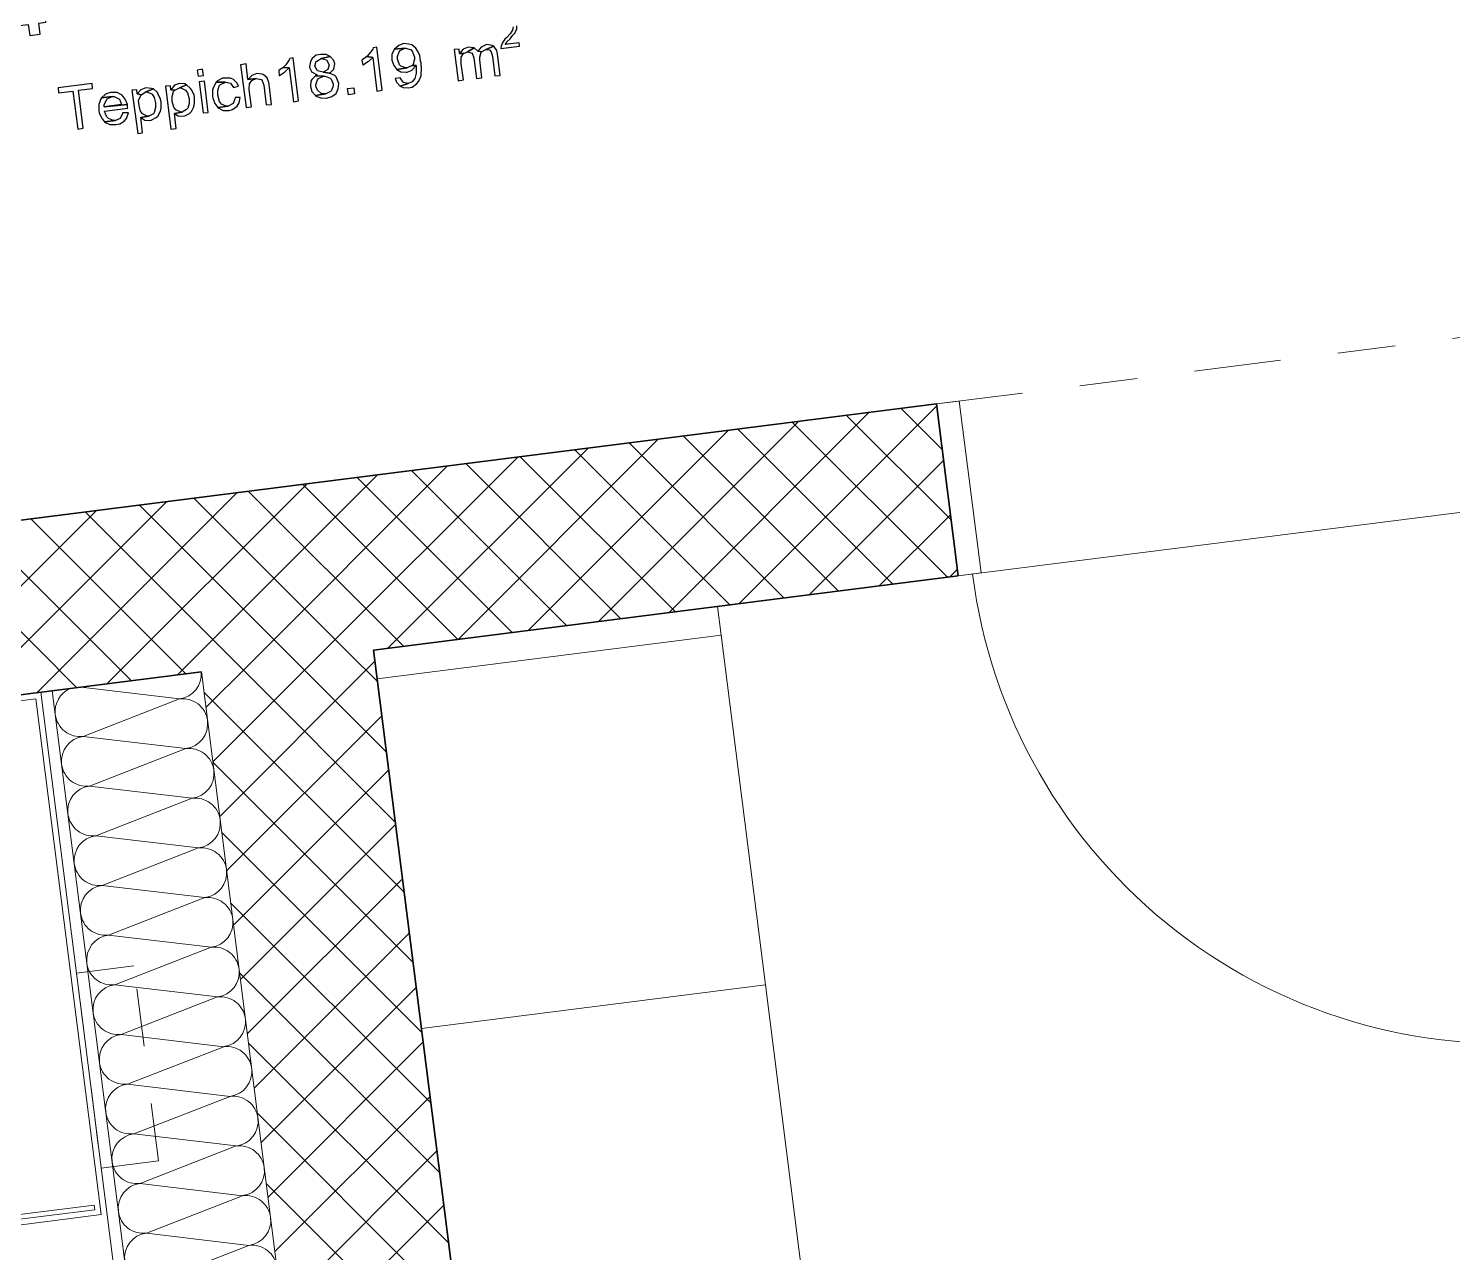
# Model space of a CAD drawing. Header units: metres. Extents: x 2713679.5 to 2713747.3, y 1226017.1 to 1226104.2.
# Drawn here: x 2713702.103 to 2713704.567, y 1226035.521 to 1226037.639 of the extents above; entities that cross this region are included whole.
import ezdxf

# ---------------------------------------------------------------- set-up
doc = ezdxf.new("R2010")
doc.units = ezdxf.units.M
doc.header["$MEASUREMENT"] = 0
doc.linetypes.add('Strich 2', pattern=[0.141111, 0.070556, -0.070556])
doc.linetypes.add('Strichpunkt 3_1_1mm Achsen', pattern=[0.25, 0.15, -0.05, 0, -0.05])
doc.layers.add('plangrafiken', color=251, linetype='Continuous')
doc.layers.add('waende_stuetzen', color=250, linetype='Continuous')
doc.layers.add('texte', color=7, linetype='Continuous', true_color=0x000000)

msp = doc.modelspace()

# ---------------------------------------------------------------- linework, layer by layer
at = {"layer": 'plangrafiken', "color": 7, "linetype": 'Continuous', "lineweight": 13}
for p, q in [((2713703.2952, 1226036.6391), (2713702.6999, 1226036.5636)), ((2713703.3015, 1226036.5895), (2713703.2952, 1226036.6391)), ((2713702.7062, 1226036.514), (2713703.3015, 1226036.5895)), ((2713703.3783, 1226035.9844), (2713703.3015, 1226036.5895)), ((2713702.6999, 1226036.5636), (2713702.7062, 1226036.514)), ((2713702.7062, 1226036.514), (2713702.783, 1226035.9089)), ((2713700.3302, 1226036.2528), (2713702.1159, 1226036.4794)), ((2713702.1159, 1226036.4794), (2713702.2292, 1226035.5866)), ((2713703.3783, 1226035.9844), (2713702.783, 1226035.9089)), ((2713703.4551, 1226035.3792), (2713703.3783, 1226035.9844)), ((2713702.783, 1226035.9089), (2713702.8598, 1226035.3037)), ((2713702.2292, 1226035.5866), (2713700.4435, 1226035.36)), ((2713702.217, 1226035.6032), (2713701.3341, 1226035.4911)), ((2713701.3351, 1226035.4832), (2713702.218, 1226035.5952)), ((2713702.218, 1226035.5952), (2713702.217, 1226035.6032))]:
    msp.add_line(p, q, dxfattribs=at)
at = {"layer": 'plangrafiken', "color": 7, "linetype": 'Strich 2', "lineweight": 13}
for p, q in [((2713702.2855, 1226036.0171), (2713702.1862, 1226036.0045)), ((2713702.1862, 1226036.0045), (2713702.2291, 1226035.6672)), ((2713702.3283, 1226035.6798), (2713702.2855, 1226036.0171)), ((2713702.2291, 1226035.6672), (2713702.3283, 1226035.6798))]:
    msp.add_line(p, q, dxfattribs=at)
at = {"layer": 'texte'}
for points in [[(2713702.111, 1226037.7286), (2713702.0947, 1226037.727), (2713702.0599, 1226037.6581), (2713702.0622, 1226037.6419), (2713702.1025, 1226037.6465), (2713702.1056, 1226037.6271), (2713702.1234, 1226037.6295), (2713702.1211, 1226037.6488), (2713702.1335, 1226037.6504), (2713702.1311, 1226037.6674), (2713702.1188, 1226037.6659), (2713702.0777, 1226037.6604), (2713702.0963, 1226037.6976)], [(2713702.7057, 1226037.607), (2713702.6996, 1226037.6062), (2713702.6988, 1226037.6039), (2713702.6926, 1226037.5954), (2713702.6887, 1226037.5907), (2713702.6988, 1226037.5892), (2713702.7057, 1226037.5311), (2713702.715, 1226037.5327)], [(2713702.7367, 1226037.6039), (2713702.736, 1226037.6031), (2713702.7321, 1226037.5946), (2713702.7321, 1226037.5845), (2713702.7321, 1226037.5845), (2713702.7352, 1226037.5753), (2713702.7406, 1226037.5683), (2713702.7584, 1226037.5714), (2713702.7561, 1226037.5714), (2713702.7476, 1226037.5745), (2713702.7452, 1226037.5768), (2713702.7414, 1226037.5861), (2713702.7414, 1226037.5907), (2713702.7445, 1226037.5993), (2713702.746, 1226037.6016), (2713702.7545, 1226037.6055)], [(2713702.7522, 1226037.6132), (2713702.7437, 1226037.6101), (2713702.7367, 1226037.6039), (2713702.7545, 1226037.6055), (2713702.7561, 1226037.6055), (2713702.7654, 1226037.6024), (2713702.7677, 1226037.5993), (2713702.7708, 1226037.59), (2713702.7708, 1226037.5861), (2713702.7685, 1226037.5776), (2713702.7669, 1226037.5753), (2713702.7739, 1226037.5753), (2713702.7739, 1226037.5737), (2713702.7739, 1226037.5722), (2713702.7739, 1226037.5621), (2713702.7716, 1226037.5528), (2713702.7669, 1226037.5474), (2713702.76, 1226037.5443), (2713702.746, 1226037.5396), (2713702.7514, 1226037.5373), (2713702.7607, 1226037.5365), (2713702.7669, 1226037.5381), (2713702.7747, 1226037.5435), (2713702.7785, 1226037.5481), (2713702.7824, 1226037.5574), (2713702.7824, 1226037.5605), (2713702.7832, 1226037.5691), (2713702.7824, 1226037.5799), (2713702.7816, 1226037.583), (2713702.7801, 1226037.5931), (2713702.7762, 1226037.6008), (2713702.7731, 1226037.6055), (2713702.7662, 1226037.6109), (2713702.7615, 1226037.6124)], [(2713702.8482, 1226037.6039), (2713702.8397, 1226037.6031), (2713702.8467, 1226037.5489), (2713702.856, 1226037.5505), (2713702.8521, 1226037.5783), (2713702.8521, 1226037.5807), (2713702.8521, 1226037.59), (2713702.856, 1226037.5962), (2713702.849, 1226037.5962)], [(2713702.8637, 1226037.607), (2713702.8637, 1226037.607), (2713702.8552, 1226037.6039), (2713702.849, 1226037.5962), (2713702.856, 1226037.5962), (2713702.863, 1226037.5993), (2713702.8746, 1226037.6062), (2713702.8738, 1226037.6062)], [(2713702.8746, 1226037.6062), (2713702.863, 1226037.5993), (2713702.8707, 1226037.5969), (2713702.8707, 1226037.5969), (2713702.8738, 1226037.5884), (2713702.8784, 1226037.5528), (2713702.8877, 1226037.5543), (2713702.8839, 1226037.5853), (2713702.8839, 1226037.59), (2713702.8862, 1226037.5985), (2713702.887, 1226037.5993), (2713702.8808, 1226037.6)], [(2713702.8963, 1226037.6116), (2713702.8947, 1226037.6109), (2713702.8862, 1226037.607), (2713702.8808, 1226037.6), (2713702.887, 1226037.5993), (2713702.8947, 1226037.6031), (2713702.9086, 1226037.6086), (2713702.9055, 1226037.6101)], [(2713702.9086, 1226037.6086), (2713702.8947, 1226037.6031), (2713702.9009, 1226037.6024), (2713702.904, 1226037.5993), (2713702.9063, 1226037.5907), (2713702.9102, 1226037.5574), (2713702.9195, 1226037.5582), (2713702.9148, 1226037.5954), (2713702.9133, 1226037.6016)], [(2713702.4796, 1226037.5783), (2713702.4703, 1226037.5768), (2713702.4796, 1226037.5025), (2713702.4889, 1226037.504), (2713702.485, 1226037.5334), (2713702.485, 1226037.5342), (2713702.4858, 1226037.5435), (2713702.4897, 1226037.5497), (2713702.4974, 1226037.5528), (2713702.4827, 1226037.5512)], [(2713702.5609, 1226037.5884), (2713702.5555, 1226037.5876), (2713702.554, 1226037.5853), (2713702.5485, 1226037.5768), (2713702.5439, 1226037.5722), (2713702.554, 1226037.5714), (2713702.5617, 1226037.5125), (2713702.5702, 1226037.5141)], [(2713702.6089, 1226037.5946), (2713702.6012, 1226037.5931), (2713702.5942, 1226037.5876), (2713702.5911, 1226037.5822), (2713702.5896, 1226037.5729), (2713702.5896, 1226037.5722), (2713702.5935, 1226037.5636), (2713702.5942, 1226037.5636), (2713702.6028, 1226037.559), (2713702.5997, 1226037.5574), (2713702.6136, 1226037.5567), (2713702.6167, 1226037.5567), (2713702.6252, 1226037.5536), (2713702.6268, 1226037.552), (2713702.6306, 1226037.5435), (2713702.6306, 1226037.5404), (2713702.6275, 1226037.5319), (2713702.626, 1226037.5303), (2713702.6175, 1226037.5265), (2713702.5997, 1226037.5234), (2713702.6004, 1226037.5226), (2713702.6089, 1226037.5195), (2713702.6182, 1226037.5187), (2713702.619, 1226037.5187), (2713702.6283, 1226037.5218), (2713702.6353, 1226037.5272), (2713702.6392, 1226037.535), (2713702.6399, 1226037.5443), (2713702.6392, 1226037.5474), (2713702.6353, 1226037.5559), (2713702.633, 1226037.5582), (2713702.6237, 1226037.5621), (2713702.6244, 1226037.5621), (2713702.6128, 1226037.5636), (2713702.6128, 1226037.5636), (2713702.6035, 1226037.566), (2713702.6035, 1226037.566), (2713702.5989, 1226037.5745), (2713702.6012, 1226037.583), (2713702.602, 1226037.583), (2713702.6097, 1226037.5876), (2713702.6252, 1226037.5907), (2713702.6182, 1226037.5946)], [(2713702.6252, 1226037.5907), (2713702.6097, 1226037.5876), (2713702.6097, 1226037.5876), (2713702.619, 1226037.5853), (2713702.619, 1226037.5853), (2713702.6237, 1226037.5768), (2713702.6213, 1226037.5683), (2713702.6213, 1226037.5683), (2713702.6128, 1226037.5636), (2713702.6244, 1226037.5621), (2713702.6314, 1226037.5691), (2713702.6314, 1226037.5691), (2713702.633, 1226037.5783), (2713702.6314, 1226037.5838)], [(2713702.6887, 1226037.5907), (2713702.6802, 1226037.5845), (2713702.6817, 1226037.576), (2713702.6825, 1226037.5768), (2713702.6903, 1226037.5822), (2713702.6918, 1226037.583), (2713702.6988, 1226037.5892)], [(2713702.7669, 1226037.5753), (2713702.7584, 1226037.5714), (2713702.7406, 1226037.5683), (2713702.7476, 1226037.5644), (2713702.7569, 1226037.5636), (2713702.7584, 1226037.5636), (2713702.7669, 1226037.5675), (2713702.7677, 1226037.5683), (2713702.7739, 1226037.5753)], [(2713702.4045, 1226037.5691), (2713702.3952, 1226037.5675), (2713702.3968, 1226037.5567), (2713702.4061, 1226037.5582)], [(2713702.4425, 1226037.5536), (2713702.4386, 1226037.5536), (2713702.4301, 1226037.5489), (2713702.4277, 1226037.5466), (2713702.444, 1226037.5466), (2713702.4525, 1226037.545), (2713702.4525, 1226037.545), (2713702.4579, 1226037.5373), (2713702.4665, 1226037.5396), (2713702.4641, 1226037.545), (2713702.4579, 1226037.5512), (2713702.4525, 1226037.5536)], [(2713702.4982, 1226037.5613), (2713702.4897, 1226037.5582), (2713702.4827, 1226037.5512), (2713702.4974, 1226037.5528), (2713702.506, 1226037.5512), (2713702.5067, 1226037.5505), (2713702.5106, 1226037.5412), (2713702.5145, 1226037.5071), (2713702.5238, 1226037.5079), (2713702.5199, 1226037.5427), (2713702.5191, 1226037.5458), (2713702.516, 1226037.5543), (2713702.5091, 1226037.5598), (2713702.5075, 1226037.5605)], [(2713702.5439, 1226037.5722), (2713702.5362, 1226037.5667), (2713702.5369, 1226037.5574), (2713702.5377, 1226037.5582), (2713702.5462, 1226037.5636), (2713702.547, 1226037.5644), (2713702.554, 1226037.5714)], [(2713702.5997, 1226037.5574), (2713702.5935, 1226037.5512), (2713702.5919, 1226037.5481), (2713702.5911, 1226037.5389), (2713702.5935, 1226037.5303), (2713702.5997, 1226037.5234), (2713702.6175, 1226037.5265), (2713702.6097, 1226037.5272), (2713702.6035, 1226037.5327), (2713702.6004, 1226037.5396), (2713702.6004, 1226037.542), (2713702.6035, 1226037.5505), (2713702.6051, 1226037.5528), (2713702.6136, 1226037.5567)], [(2713702.746, 1226037.5543), (2713702.7375, 1226037.5528), (2713702.7398, 1226037.5466), (2713702.746, 1226037.5396), (2713702.76, 1226037.5443), (2713702.7514, 1226037.5458), (2713702.7514, 1226037.5466)], [(2713702.2132, 1226037.5443), (2713702.1544, 1226037.5365), (2713702.1551, 1226037.528), (2713702.1799, 1226037.5311), (2713702.1884, 1226037.4653), (2713702.1977, 1226037.4668), (2713702.19, 1226037.5327), (2713702.214, 1226037.5358)], [(2713702.2465, 1226037.5288), (2713702.245, 1226037.5288), (2713702.2365, 1226037.5257), (2713702.2295, 1226037.5195), (2713702.2481, 1226037.5218), (2713702.2512, 1226037.5218), (2713702.2597, 1226037.5179), (2713702.2605, 1226037.5172), (2713702.2643, 1226037.5079), (2713702.2341, 1226037.504), (2713702.2744, 1226037.5079), (2713702.2705, 1226037.5172), (2713702.2651, 1226037.5241), (2713702.2643, 1226037.5249), (2713702.2566, 1226037.5288)], [(2713702.2907, 1226037.5334), (2713702.2822, 1226037.5327), (2713702.2922, 1226037.4575), (2713702.3007, 1226037.4591), (2713702.2976, 1226037.4854), (2713702.3116, 1226037.4877), (2713702.3085, 1226037.4877), (2713702.3007, 1226037.4916), (2713702.2969, 1226037.4963), (2713702.2945, 1226037.5063), (2713702.2938, 1226037.5148), (2713702.2969, 1226037.5226), (2713702.2984, 1226037.5249), (2713702.2914, 1226037.5265)], [(2713702.3062, 1226037.5365), (2713702.2976, 1226037.5334), (2713702.2914, 1226037.5265), (2713702.2984, 1226037.5249), (2713702.3062, 1226037.5296), (2713702.3193, 1226037.535), (2713702.3162, 1226037.5358)], [(2713702.3193, 1226037.535), (2713702.3062, 1226037.5296), (2713702.3085, 1226037.5296), (2713702.317, 1226037.5257), (2713702.3209, 1226037.5203), (2713702.3232, 1226037.511), (2713702.3232, 1226037.5025), (2713702.3209, 1226037.4939), (2713702.3193, 1226037.4916), (2713702.3116, 1226037.4877), (2713702.2976, 1226037.4854), (2713702.3046, 1226037.4808), (2713702.3131, 1226037.48), (2713702.3154, 1226037.4808), (2713702.324, 1226037.4854), (2713702.3271, 1226037.4877), (2713702.3317, 1226037.4963), (2713702.3325, 1226037.5017), (2713702.3325, 1226037.5118), (2713702.3317, 1226037.5172), (2713702.3278, 1226037.5257), (2713702.3263, 1226037.5288)], [(2713702.3487, 1226037.5404), (2713702.3402, 1226037.5396), (2713702.3495, 1226037.4653), (2713702.3588, 1226037.4661), (2713702.3557, 1226037.4924), (2713702.3689, 1226037.4947), (2713702.3666, 1226037.4947), (2713702.358, 1226037.4986), (2713702.3549, 1226037.5032), (2713702.3518, 1226037.5133), (2713702.3518, 1226037.5218), (2713702.3542, 1226037.5303), (2713702.3565, 1226037.5327), (2713702.3495, 1226037.5334)], [(2713702.3642, 1226037.5443), (2713702.3557, 1226037.5412), (2713702.3495, 1226037.5334), (2713702.3565, 1226037.5327), (2713702.3642, 1226037.5365), (2713702.3766, 1226037.542), (2713702.3735, 1226037.5435)], [(2713702.3766, 1226037.542), (2713702.3642, 1226037.5365), (2713702.3666, 1226037.5365), (2713702.3751, 1226037.5327), (2713702.3782, 1226037.528), (2713702.3813, 1226037.5179), (2713702.3813, 1226037.5094), (2713702.379, 1226037.5017), (2713702.3766, 1226037.4994), (2713702.3689, 1226037.4947), (2713702.3557, 1226037.4924), (2713702.3619, 1226037.4885), (2713702.3704, 1226037.4877), (2713702.3735, 1226037.4885), (2713702.382, 1226037.4924), (2713702.3851, 1226037.4955), (2713702.389, 1226037.504), (2713702.3906, 1226037.5094), (2713702.3906, 1226037.5187), (2713702.3898, 1226037.5241), (2713702.3859, 1226037.5327), (2713702.3836, 1226037.5358)], [(2713702.4076, 1226037.5481), (2713702.3983, 1226037.5474), (2713702.4053, 1226037.4932), (2713702.4138, 1226037.4939)], [(2713702.4277, 1226037.5466), (2713702.4231, 1226037.5381), (2713702.4215, 1226037.5327), (2713702.4215, 1226037.5226), (2713702.4223, 1226037.5187), (2713702.4254, 1226037.5094), (2713702.4308, 1226037.5025), (2713702.4486, 1226037.5048), (2713702.4455, 1226037.5048), (2713702.437, 1226037.5087), (2713702.4339, 1226037.5133), (2713702.4308, 1226037.5241), (2713702.4308, 1226037.5319), (2713702.4332, 1226037.5404), (2713702.4355, 1226037.5427), (2713702.444, 1226037.5466)], [(2713702.657, 1226037.5249), (2713702.6554, 1226037.5358), (2713702.6663, 1226037.5365), (2713702.667, 1226037.5265), (2713702.657, 1226037.5249)], [(2713702.2295, 1226037.5195), (2713702.2279, 1226037.5164), (2713702.2248, 1226037.5079), (2713702.2248, 1226037.497), (2713702.2256, 1226037.4932), (2713702.2295, 1226037.4846), (2713702.2349, 1226037.4777), (2713702.2535, 1226037.48), (2713702.2504, 1226037.48), (2713702.2419, 1226037.4839), (2713702.238, 1226037.487), (2713702.2349, 1226037.4963), (2713702.2752, 1226037.5017), (2713702.2744, 1226037.504), (2713702.2744, 1226037.5079), (2713702.2341, 1226037.504), (2713702.2341, 1226037.5079), (2713702.238, 1226037.5156), (2713702.2396, 1226037.5179), (2713702.2481, 1226037.5218)], [(2713702.461, 1226037.5203), (2713702.4603, 1226037.5179), (2713702.4572, 1226037.5094), (2713702.4572, 1226037.5094), (2713702.4486, 1226037.5048), (2713702.4308, 1226037.5025), (2713702.4324, 1226037.5017), (2713702.4401, 1226037.4978), (2713702.4502, 1226037.4978), (2713702.4564, 1226037.4994), (2713702.4641, 1226037.5048), (2713702.468, 1226037.511), (2713702.4696, 1226037.5203)], [(2713702.2659, 1226037.4932), (2713702.2659, 1226037.4924), (2713702.262, 1226037.4839), (2713702.2535, 1226037.48), (2713702.2349, 1226037.4777), (2713702.2365, 1226037.4769), (2713702.2442, 1226037.473), (2713702.2543, 1226037.473), (2713702.2612, 1226037.4746), (2713702.269, 1226037.4792), (2713702.2729, 1226037.4839), (2713702.276, 1226037.4932)]]:
    msp.add_lwpolyline(points, close=True, dxfattribs=at)
msp.add_lwpolyline([(2713702.9419, 1226037.6426), (2713702.9404, 1226037.6364), (2713702.9396, 1226037.6349), (2713702.9365, 1226037.6302), (2713702.9311, 1226037.624), (2713702.9272, 1226037.6209), (2713702.9241, 1226037.6155), (2713702.9234, 1226037.6147), (2713702.921, 1226037.6086), (2713702.9203, 1226037.6047), (2713702.9528, 1226037.6086), (2713702.952, 1226037.6147), (2713702.928, 1226037.6116), (2713702.9303, 1226037.6147), (2713702.9311, 1226037.6163), (2713702.9365, 1226037.6217), (2713702.9412, 1226037.6279), (2713702.945, 1226037.6318), (2713702.945, 1226037.6326), (2713702.9481, 1226037.6388), (2713702.9481, 1226037.6442)], dxfattribs=at)
at = {"layer": 'waende_stuetzen', "color": 7, "linetype": 'Strichpunkt 3_1_1mm Achsen', "lineweight": 13}
msp.add_line((2713703.6741, 1226036.9896), (2713704.6463, 1226037.113), dxfattribs=at)
at = {"layer": 'waende_stuetzen', "color": 7, "linetype": 'Continuous', "lineweight": 35}
for p, q in [((2713703.6741, 1226036.9896), (2713700.4301, 1226036.578)), ((2713703.7118, 1226036.692), (2713703.6741, 1226036.9896)), ((2713702.6999, 1226036.5636), (2713703.7118, 1226036.692)), ((2713703.1154, 1226033.2899), (2713702.6999, 1226036.5636)), ((2713700.4678, 1226036.2803), (2713702.4023, 1226036.5258))]:
    msp.add_line(p, q, dxfattribs=at)
at = {"layer": 'waende_stuetzen', "color": 18, "linetype": 'Continuous', "lineweight": 0, "true_color": 0x000000}
for p, q in [((2713703.3323, 1226036.6439), (2713703.6745, 1226036.986)), ((2713703.0894, 1226036.613), (2713703.4357, 1226036.9594)), ((2713703.2109, 1226036.6284), (2713703.5572, 1226036.9748)), ((2713703.6995, 1226036.7892), (2713703.5188, 1226036.9699)), ((2713703.6841, 1226036.9107), (2713703.6129, 1226036.9819)), ((2713702.9679, 1226036.5976), (2713703.3143, 1226036.944)), ((2713703.5048, 1226036.6657), (2713703.2364, 1226036.9341)), ((2713703.5989, 1226036.6777), (2713703.3306, 1226036.946)), ((2713703.693, 1226036.6896), (2713703.4247, 1226036.958)), ((2713702.7249, 1226036.5668), (2713703.0713, 1226036.9131)), ((2713702.8464, 1226036.5822), (2713703.1928, 1226036.9286)), ((2713703.3165, 1226036.6419), (2713703.0482, 1226036.9102)), ((2713703.4107, 1226036.6538), (2713703.1423, 1226036.9222)), ((2713702.6034, 1226036.5514), (2713702.9498, 1226036.8977)), ((2713703.1283, 1226036.618), (2713702.8599, 1226036.8863)), ((2713703.2224, 1226036.6299), (2713702.9541, 1226036.8983)), ((2713703.4538, 1226036.6593), (2713703.6865, 1226036.8919)), ((2713702.3605, 1226036.5205), (2713702.7068, 1226036.8669)), ((2713702.482, 1226036.5359), (2713702.8283, 1226036.8823)), ((2713702.9401, 1226036.5941), (2713702.6717, 1226036.8624)), ((2713703.0342, 1226036.606), (2713702.7658, 1226036.8744)), ((2713702.1175, 1226036.4897), (2713702.4639, 1226036.8361)), ((2713702.239, 1226036.5051), (2713702.5854, 1226036.8515)), ((2713702.7518, 1226036.5702), (2713702.4835, 1226036.8385)), ((2713702.8459, 1226036.5821), (2713702.5776, 1226036.8505)), ((2713701.996, 1226036.4743), (2713702.3424, 1226036.8206)), ((2713702.5636, 1226036.5463), (2713702.2952, 1226036.8146)), ((2713702.6577, 1226036.5582), (2713702.3893, 1226036.8266)), ((2713701.8745, 1226036.4589), (2713702.2209, 1226036.8052)), ((2713702.3753, 1226036.5224), (2713702.107, 1226036.7908)), ((2713702.4694, 1226036.5344), (2713702.2011, 1226036.8027)), ((2713703.5753, 1226036.6747), (2713703.6984, 1226036.7978)), ((2713702.1871, 1226036.4985), (2713701.9187, 1226036.7669)), ((2713702.2812, 1226036.5105), (2713702.0129, 1226036.7788)), ((2713703.6968, 1226036.6901), (2713703.7103, 1226036.7037)), ((2713702.4221, 1226036.37), (2713702.6034, 1226036.5514)), ((2713702.434, 1226036.2759), (2713702.7024, 1226036.5443)), ((2713702.7223, 1226036.3876), (2713702.5636, 1226036.5463)), ((2713702.7069, 1226036.5091), (2713702.6577, 1226036.5582)), ((2713702.4102, 1226036.4641), (2713702.482, 1226036.5359)), ((2713702.7377, 1226036.2661), (2713702.4694, 1226036.5344)), ((2713702.7531, 1226036.1446), (2713702.4068, 1226036.491)), ((2713702.446, 1226036.1818), (2713702.7143, 1226036.4501)), ((2713702.7685, 1226036.0231), (2713702.4222, 1226036.3695)), ((2713702.4579, 1226036.0877), (2713702.7263, 1226036.356)), ((2713702.7839, 1226035.9017), (2713702.4376, 1226036.248)), ((2713702.4699, 1226035.9935), (2713702.7382, 1226036.2619)), ((2713702.4818, 1226035.8994), (2713702.7502, 1226036.1678)), ((2713702.7994, 1226035.7802), (2713702.453, 1226036.1265)), ((2713702.4938, 1226035.8053), (2713702.7621, 1226036.0736)), ((2713702.8148, 1226035.6587), (2713702.4684, 1226036.0051)), ((2713702.5057, 1226035.7112), (2713702.7741, 1226035.9795)), ((2713702.8302, 1226035.5372), (2713702.4838, 1226035.8836)), ((2713702.5177, 1226035.6171), (2713702.786, 1226035.8854)), ((2713702.5296, 1226035.5229), (2713702.798, 1226035.7913)), ((2713702.8456, 1226035.4157), (2713702.4993, 1226035.7621)), ((2713702.5416, 1226035.4288), (2713702.8099, 1226035.6972)), ((2713702.861, 1226035.2942), (2713702.5147, 1226035.6406)), ((2713702.5535, 1226035.3347), (2713702.8218, 1226035.603))]:
    msp.add_line(p, q, dxfattribs=at)
at = {"layer": 'waende_stuetzen', "color": 7, "linetype": 'Continuous', "lineweight": 13}
for p, q in [((2713703.6741, 1226036.9896), (2713703.7137, 1226036.9947)), ((2713703.7137, 1226036.9947), (2713703.7515, 1226036.6971)), ((2713703.7118, 1226036.692), (2713704.684, 1226036.8154)), ((2713703.7515, 1226036.6971), (2713703.7118, 1226036.692)), ((2713702.1444, 1226036.4931), (2713702.4023, 1226036.5258)), ((2713702.1944, 1226036.4994), (2713702.3646, 1226036.4791)), ((2713702.1981, 1226036.4143), (2713702.3646, 1226036.4791)), ((2713702.1981, 1226036.4143), (2713702.3755, 1226036.3932)), ((2713702.209, 1226036.3284), (2713702.3755, 1226036.3932)), ((2713702.209, 1226036.3284), (2713702.3864, 1226036.3072)), ((2713702.2199, 1226036.2424), (2713702.3864, 1226036.3072)), ((2713702.2199, 1226036.2424), (2713702.3973, 1226036.2212)), ((2713702.2308, 1226036.1564), (2713702.3973, 1226036.2212)), ((2713702.2308, 1226036.1564), (2713702.4082, 1226036.1352)), ((2713702.2417, 1226036.0704), (2713702.4082, 1226036.1352)), ((2713702.2417, 1226036.0704), (2713702.4191, 1226036.0493)), ((2713702.2526, 1226035.9844), (2713702.4191, 1226036.0493)), ((2713702.2526, 1226035.9844), (2713702.43, 1226035.9633)), ((2713702.2635, 1226035.8985), (2713702.43, 1226035.9633)), ((2713702.2635, 1226035.8985), (2713702.441, 1226035.8773)), ((2713702.2745, 1226035.8125), (2713702.441, 1226035.8773)), ((2713702.2745, 1226035.8125), (2713702.4519, 1226035.7913)), ((2713702.2854, 1226035.7265), (2713702.4519, 1226035.7913)), ((2713702.2854, 1226035.7265), (2713702.4628, 1226035.7054)), ((2713702.2963, 1226035.6405), (2713702.4628, 1226035.7054)), ((2713702.2963, 1226035.6405), (2713702.4737, 1226035.6194)), ((2713702.3072, 1226035.5546), (2713702.4737, 1226035.6194)), ((2713702.3072, 1226035.5546), (2713702.4846, 1226035.5334)), ((2713702.3181, 1226035.4686), (2713702.4846, 1226035.5334))]:
    msp.add_line(p, q, dxfattribs=at)
at = {"layer": 'waende_stuetzen', "color": 7, "linetype": 'Continuous', "lineweight": 18}
for p, q in [((2713702.78, 1226033.5497), (2713702.4023, 1226036.5258)), ((2713702.1246, 1226036.4906), (2713702.1444, 1226036.4931)), ((2713702.1246, 1226036.4906), (2713702.5022, 1226033.5145)), ((2713702.1444, 1226036.4931), (2713702.5221, 1226033.517))]:
    msp.add_line(p, q, dxfattribs=at)
at = {"layer": 'waende_stuetzen', "color": 7, "linetype": 'Continuous', "lineweight": 13}
for centre, radius, start, end in [((2713704.6592, 1226036.8123), 0.93, 187.2326, 277.2326), ((2713702.3591, 1226036.5221), 0.0433, 277.2326, 4.8975), ((2713702.1926, 1226036.4573), 0.0433, 113.6441, 187.2326), ((2713702.37, 1226036.4362), 0.0433, 7.2326, 97.2326), ((2713702.1926, 1226036.4573), 0.0433, 187.2326, 277.2326), ((2713702.37, 1226036.4362), 0.0433, 277.2326, 7.2326), ((2713702.2035, 1226036.3713), 0.0433, 97.2326, 187.2326), ((2713702.3809, 1226036.3502), 0.0433, 7.2326, 97.2326), ((2713702.2035, 1226036.3713), 0.0433, 187.2326, 277.2326), ((2713702.3809, 1226036.3502), 0.0433, 277.2326, 7.2326), ((2713702.2144, 1226036.2854), 0.0433, 97.2326, 187.2326), ((2713702.3919, 1226036.2642), 0.0433, 7.2326, 97.2326), ((2713702.2144, 1226036.2854), 0.0433, 187.2326, 277.2326), ((2713702.3919, 1226036.2642), 0.0433, 277.2326, 7.2326), ((2713702.2254, 1226036.1994), 0.0433, 97.2326, 187.2326), ((2713702.4028, 1226036.1782), 0.0433, 7.2326, 97.2326), ((2713702.2254, 1226036.1994), 0.0433, 187.2326, 277.2326), ((2713702.4028, 1226036.1782), 0.0433, 277.2326, 7.2326), ((2713702.2363, 1226036.1134), 0.0433, 97.2326, 187.2326), ((2713702.4137, 1226036.0922), 0.0433, 7.2326, 97.2326), ((2713702.2363, 1226036.1134), 0.0433, 187.2326, 277.2326), ((2713702.4137, 1226036.0922), 0.0433, 277.2326, 7.2326), ((2713702.2472, 1226036.0274), 0.0433, 97.2326, 187.2326), ((2713702.4246, 1226036.0063), 0.0433, 7.2326, 97.2326), ((2713702.2472, 1226036.0274), 0.0433, 187.2326, 277.2326), ((2713702.4246, 1226036.0063), 0.0433, 277.2326, 7.2326), ((2713702.2581, 1226035.9415), 0.0433, 97.2326, 187.2326), ((2713702.4355, 1226035.9203), 0.0433, 7.2326, 97.2326), ((2713702.2581, 1226035.9415), 0.0433, 187.2326, 277.2326), ((2713702.4355, 1226035.9203), 0.0433, 277.2326, 7.2326), ((2713702.269, 1226035.8555), 0.0433, 97.2326, 187.2326), ((2713702.4464, 1226035.8343), 0.0433, 7.2326, 97.2326), ((2713702.269, 1226035.8555), 0.0433, 187.2326, 277.2326), ((2713702.4464, 1226035.8343), 0.0433, 277.2326, 7.2326), ((2713702.2799, 1226035.7695), 0.0433, 97.2326, 187.2326), ((2713702.4573, 1226035.7483), 0.0433, 7.2326, 97.2326), ((2713702.2799, 1226035.7695), 0.0433, 187.2326, 277.2326), ((2713702.4573, 1226035.7483), 0.0433, 277.2326, 7.2326), ((2713702.2908, 1226035.6835), 0.0433, 97.2326, 187.2326), ((2713702.4682, 1226035.6624), 0.0433, 7.2326, 97.2326), ((2713702.2908, 1226035.6835), 0.0433, 187.2326, 277.2326), ((2713702.4682, 1226035.6624), 0.0433, 277.2326, 7.2326), ((2713702.3017, 1226035.5976), 0.0433, 97.2326, 187.2326), ((2713702.4791, 1226035.5764), 0.0433, 7.2326, 97.2326), ((2713702.3017, 1226035.5976), 0.0433, 187.2326, 277.2326), ((2713702.4791, 1226035.5764), 0.0433, 277.2326, 7.2326), ((2713702.3126, 1226035.5116), 0.0433, 97.2326, 187.2326), ((2713702.4901, 1226035.4904), 0.0433, 7.2326, 97.2326)]:
    msp.add_arc(centre, radius, start, end, dxfattribs=at)

doc.saveas('drawing.dxf')
